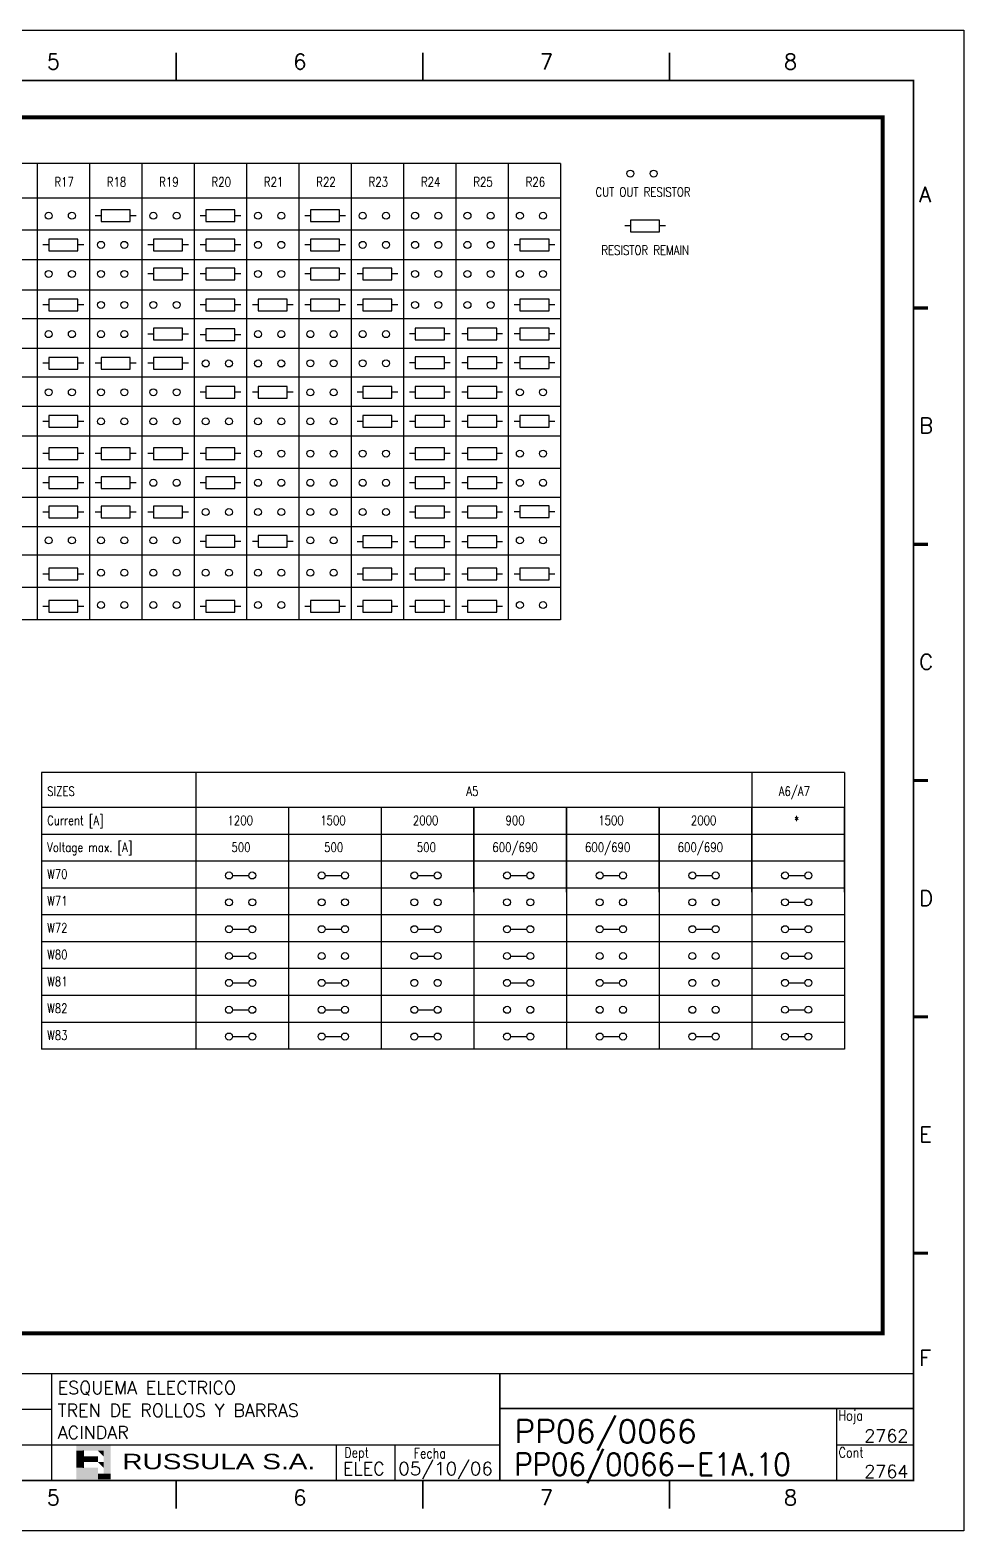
# Model space of a CAD drawing. Extents: x -25 to 1044, y -25744 to 292.
# Drawn here: x 683.6 to 868.5, y -21385.5 to -21088.5 of the extents above; entities that cross this region are included whole.
import ezdxf
from ezdxf.enums import TextEntityAlignment as Align

# ---------------------------------------------------------------- set-up
doc = ezdxf.new("R2010")
doc.units = 0
doc.header["$LTSCALE"] = 10
doc.header["$MEASUREMENT"] = 0
doc.linetypes.add('DASHDOT', pattern=[1, 0.5, -0.25, 0, -0.25])
for name, color, linetype in [('1', 7, 'CONTINUOUS'), ('10', 5, 'CONTINUOUS'), ('2', 7, 'CONTINUOUS'), ('25', 3, 'CONTINUOUS'), ('35', 2, 'CONTINUOUS'), ('DIBUJO', 7, 'CONTINUOUS')]:
    doc.layers.add(name, color=color, linetype=linetype)
doc.styles.add('ABBSTYLE', font='ROMANS.SHX', dxfattribs={"width": 0.8})
doc.styles.add('HELVETICA', font='HELV.SHX')
doc.styles.add('LABEL', font='SIMPLEX', dxfattribs={"width": 0.8, "height": 4})
doc.styles.add('ROMANS', font='romans')

# ---------------------------------------------------------------- blocks, each defined once
blk = doc.blocks.new('newcajec')
at = {"layer": '1'}
for p, q in [((179.4, 20.85), (0.13, 20.85)), ((7, 20.85), (7, 0)), ((71, 20.85), (71, 0)), ((84, 20.85), (84, 0.09)), ((99, 20.85), (99, 0)), ((215.2, 20.8), (215.2, 0)), ((184.64, 20.18), (184.81, 20.01)), ((184.81, 20.01), (185.18, 20.25)), ((10.6, 16.64), (0, 16.64)), ((10.6, 16.64), (99, 16.64)), ((10.6, 12.48), (0, 12.48)), ((10.6, 12.48), (99, 12.48)), ((179.4, 13.87), (215.2, 13.87)), ((368, 14.06), (368, 0)), ((10.6, 8.32), (0, 8.32)), ((10.6, 8.32), (99, 8.32)), ((179.4, 6.93), (267.63, 6.93)), ((267.63, 6.93), (302.5, 6.93)), ((270.63, 6.91), (270.63, 0)), ((282.07, 6.93), (282.07, 0)), ((368, 6.93), (383, 6.93)), ((10.6, 4.16), (0, 4.16)), ((10.6, 4.16), (99, 4.16))]:
    blk.add_line(p, q, dxfattribs=at)
for points in [[(47.5, 272.5, 0.3, 0.3, 0), (47.5, 277.91, 0.3, 0.3, 0)], [(95.5, 272.5, 0.3, 0.3, 0), (95.5, 277.91, 0.3, 0.3, 0)], [(143.5, 272.5, 0.3, 0.3, 0), (143.5, 277.91, 0.3, 0.3, 0)], [(191.5, 272.5, 0.3, 0.3, 0), (191.5, 277.91, 0.3, 0.3, 0)], [(239.5, 272.5, 0.3, 0.3, 0), (239.5, 277.91, 0.3, 0.3, 0)], [(287.5, 272.5, 0.3, 0.3, 0), (287.5, 277.91, 0.3, 0.3, 0)], [(335.5, 272.5, 0.3, 0.3, 0), (335.5, 277.91, 0.3, 0.3, 0)], [(-2.99, 228.23, 0.6, 0.6, 0), (-0.18, 228.23, 0.6, 0.6, 0)], [(383.01, 228.23, 0.6, 0.6, 0), (385.82, 228.23, 0.6, 0.6, 0)], [(-2.99, 182.23, 0.6, 0.6, 0), (-0.18, 182.23, 0.6, 0.6, 0)], [(383.01, 182.23, 0.6, 0.6, 0), (385.82, 182.23, 0.6, 0.6, 0)], [(-2.99, 136.23, 0.6, 0.6, 0), (-0.18, 136.23, 0.6, 0.6, 0)], [(383.01, 136.23, 0.6, 0.6, 0), (385.82, 136.23, 0.6, 0.6, 0)], [(-2.99, 90.23, 0.6, 0.6, 0), (-0.18, 90.23, 0.6, 0.6, 0)], [(383.01, 90.23, 0.6, 0.6, 0), (385.82, 90.23, 0.6, 0.6, 0)], [(-2.99, 44.23, 0.6, 0.6, 0), (-0.18, 44.23, 0.6, 0.6, 0)], [(383.01, 44.23, 0.6, 0.6, 0), (385.82, 44.23, 0.6, 0.6, 0)], [(383, 20.8, 0.3, 0.3, 0), (179.4, 20.8, 0.3, 0.3, 0), (179.4, 0, 0.3, 0.3, 0)], [(302.5, 20.8, 0.3, 0.3, 0), (302.5, 0, 0.3, 0.3, 0)], [(302.5, 14, 0.3, 0.3, 0), (383, 14, 0.3, 0.3, 0)], [(47.5, -5.5, 0.3, 0.3, 0), (47.5, -0.09, 0.3, 0.3, 0)], [(95.5, -5.5, 0.3, 0.3, 0), (95.5, -0.09, 0.3, 0.3, 0)], [(143.5, -5.5, 0.3, 0.3, 0), (143.5, -0.09, 0.3, 0.3, 0)], [(191.5, -5.5, 0.3, 0.3, 0), (191.5, -0.09, 0.3, 0.3, 0)], [(239.5, -5.5, 0.3, 0.3, 0), (239.5, -0.09, 0.3, 0.3, 0)], [(287.5, -5.5, 0.3, 0.3, 0), (287.5, -0.09, 0.3, 0.3, 0)], [(335.5, -5.5, 0.3, 0.3, 0), (335.5, -0.09, 0.3, 0.3, 0)]]:
    blk.add_lwpolyline(points, format="xyseb", dxfattribs=at)
at = {"layer": '1', "const_width": 0.3}
blk.add_lwpolyline([(0, 0), (0, 272.5), (383, 272.5), (383, 0)], close=True, dxfattribs=at)
at = {"layer": '2', "color": 14}
for p, q in [((221.42, 4.69), (221.42, 5.81)), ((221.42, 2.47), (221.42, 3.58))]:
    blk.add_line(p, q, dxfattribs=at)
for points in [[(220.05, 5.81), (220.05, 6.92), (226.74, 5.81), (226.74, 6.92)], [(221.42, 2.47), (220.05, 2.47), (221.42, 5.81), (220.05, 5.81)], [(221.42, 4.69), (224.25, 4.69), (221.42, 3.58), (224.25, 3.58)], [(224.25, 5.81), (225.37, 5.81), (225.37, 4.69)], [(224.25, 3.58), (225.37, 3.58), (225.37, 2.47)], [(225.37, 5.81), (226.74, 5.81), (225.37, 1.35), (226.74, 1.35)], [(224.25, 0.24), (224.25, 2.47), (220.05, 0.24), (220.05, 2.47)], [(226.74, 1.35), (226.74, 0.24), (224.25, 1.35), (224.25, 0.24)]]:
    blk.add_solid(points, dxfattribs=at)
at = {"layer": '1', "style": 'ROMANS'}
for s, p in [('1', (22.29, 274.68)), ('2', (70.29, 274.68)), ('3', (118.29, 274.68)), ('4', (166.29, 274.68)), ('5', (214.29, 274.68)), ('6', (262.29, 274.68)), ('7', (310.29, 274.68)), ('8', (357.79, 274.68)), ('A', (-4.37, 248.84)), ('A', (384.13, 248.84)), ('B', (-4.37, 203.84)), ('B', (384.13, 203.84)), ('C', (-4.37, 157.84)), ('C', (384.13, 157.84)), ('D', (-4.37, 111.84)), ('D', (384.13, 111.84)), ('E', (-4.37, 65.84)), ('E', (384.13, 65.84)), ('F', (-4.37, 22.34)), ('F', (384.13, 22.34)), ('1', (22.29, -4.82)), ('2', (70.29, -4.82)), ('3', (118.29, -4.82)), ('4', (166.29, -4.82)), ('5', (214.29, -4.82)), ('6', (262.29, -4.82)), ('7', (310.29, -4.82)), ('8', (357.79, -4.82))]:
    blk.add_text(s, height=3, dxfattribs=at).set_placement(p)
at = {"layer": '1', "style": 'LABEL', "width": 0.8}
for s, p in [('Diseno comprobado por', (179.73, 18.27)), ('Dibujo comprobado por', (179.81, 11.47)), ('Hoja', (368.38, 11.66)), ('Dibujado por', (179.83, 4.64)), ('Fecha', (285.71, 4.3)), ('Cont', (368.43, 4.46)), ('No', (2.23, 1.05)), ('Revision', (8, 1.05))]:
    blk.add_text(s, height=2, dxfattribs=at).set_placement(p)
for s, p in [('Dept', (274.61, 4.44)), ('Elaborado', (77.5, 1.05)), ('Fecha', (91.5, 1.05))]:
    blk.add_text(s, height=2, dxfattribs=at).set_placement(p, align=Align.CENTER)
at = {"layer": '10', "style": 'ROMANS'}
for tag, p in [('REV41', (3.5, 18.74)), ('REV43', (77.7, 18.74)), ('REV31', (3.5, 14.58)), ('REV33', (77.7, 14.58)), ('REV21', (3.5, 10.42)), ('REV23', (77.7, 10.42)), ('REV11', (3.5, 6.27)), ('REV13', (77.7, 6.27))]:
    blk.add_attdef(tag, text='', height=2.5, dxfattribs=at).set_placement(p, align=Align.MIDDLE)
for tag, p, height in [('REV42', (8, 17.49), 2.5), ('SHEETNAME1', (100.5, 15.83), 2.5), ('DOCUMENTTYPE', (216.43, 16.8), 2.5), ('NOTA', (305.32, 15.8), 3), ('REV32', (8, 13.33), 2.5), ('DESIGNCHECK', (180.74, 14.83), 2.5), ('OBJECT', (216.43, 12.4), 2.5), ('SHEETNAME2', (100.5, 11.67), 2.5), ('ORDER', (305.32, 7.3), 4.5), ('REV22', (8, 9.17), 2.5), ('SHEETNAME3', (100.5, 7.51), 2.5), ('DRAWINGCHECK', (180.53, 7.71), 2.5), ('CUSTOMER', (216.43, 8.08), 2.5), ('REV12', (8, 5.01), 2.5), ('SHEETNAME4', (100.5, 3.35), 2.5), ('USER', (180.63, 0.71), 2.5), ('DEPARTMENT', (271.93, 1.05), 2.5), ('DOCUMENT_ID', (305.32, 0.93), 4.4)]:
    blk.add_attdef(tag, p, '', height=height, dxfattribs=at)
for tag, width, p, p2 in [('REV44', 1.221199, (84.53, 17.49), (98.48, 17.49)), ('REV34', 1.221199, (84.53, 13.33), (98.48, 13.33)), ('REV24', 1.221199, (84.53, 9.17), (98.48, 9.17)), ('REV14', 1.221199, (84.53, 5.01), (98.48, 5.01)), ('CREATED2', 7.039915, (282.71, 1.05), (301.14, 1.05))]:
    blk.add_attdef(tag, text='', height=2.5, dxfattribs=dict(at, width=width)).set_placement(p, p2, align=Align.FIT)
for tag, p in [('SHEET', (382, 7.43)), ('NEXTSHEET', (382, 0.5))]:
    blk.add_attdef(tag, text='', height=2.5, dxfattribs=at).set_placement(p, align=Align.RIGHT)
at = {"layer": 'DIBUJO', "color": 14, "style": 'HELVETICA', "width": 1.3}
blk.add_text('RUSSULA S.A.', height=3, dxfattribs=at).set_placement((229, 2.19))

msp = doc.modelspace()

# ---------------------------------------------------------------- linework, layer by layer
at = {"layer": '2', "color": 2}
for p, q in [((788.63, -21192.4), (788.63, -21205.2)), ((716.46, -21235.41), (716.46, -21290.11)), ((826.48, -21235.41), (826.48, -21290.11)), ((734.79, -21242.32), (734.79, -21290.11)), ((753.13, -21242.32), (753.13, -21290.11)), ((771.47, -21242.32), (771.47, -21290.11)), ((771.47, -21242.32), (771.47, -21259.05)), ((771.47, -21259.05), (771.47, -21242.32)), ((789.81, -21242.32), (789.81, -21290.11)), ((789.81, -21242.32), (789.81, -21259.05)), ((789.81, -21259.05), (789.81, -21242.32)), ((808.14, -21242.32), (808.14, -21290.11)), ((808.14, -21242.32), (808.14, -21259.05)), ((808.14, -21259.05), (808.14, -21242.32)), ((826.48, -21242.32), (826.48, -21290.11)), ((826.48, -21242.32), (826.48, -21259.05)), ((826.48, -21259.05), (826.48, -21242.32)), ((844.82, -21242.32), (844.82, -21259.05)), ((844.82, -21259.05), (844.82, -21242.32))]:
    msp.add_line(p, q, dxfattribs=at)
at = {"layer": '2', "color": 3, "linetype": 'DASHDOT'}
msp.add_lwpolyline([(472.53, -21105.76, 0.81, 0.81, 0), (852.36, -21105.76, 0.81, 0.81, 0), (852.36, -21346.34, 0.81, 0.81, 0), (472.53, -21346.34, 0.81, 0.81, 0), (472.53, -21105.76, 0.81, 0.81, 0)], format="xyseb", dxfattribs=at)
at = {"layer": '25', "color": 1}
for p, q in [((708.08, -21136.73), (706.93, -21136.73)), ((713.83, -21135.58), (708.08, -21135.58)), ((708.08, -21135.58), (708.08, -21137.89)), ((713.83, -21137.89), (713.83, -21135.58)), ((714.98, -21136.73), (713.83, -21136.73)), ((718.44, -21136.73), (717.29, -21136.73)), ((724.19, -21135.58), (718.44, -21135.58)), ((718.44, -21135.58), (718.44, -21137.89)), ((724.19, -21137.89), (724.19, -21135.58)), ((725.34, -21136.73), (724.19, -21136.73)), ((739.16, -21136.73), (738.01, -21136.73)), ((744.91, -21135.58), (739.16, -21135.58)), ((739.16, -21135.58), (739.16, -21137.89)), ((744.91, -21137.89), (744.91, -21135.58)), ((746.06, -21136.73), (744.91, -21136.73)), ((749.52, -21136.73), (748.37, -21136.73)), ((755.27, -21135.58), (749.52, -21135.58)), ((749.52, -21135.58), (749.52, -21137.89)), ((755.27, -21137.89), (755.27, -21135.58)), ((756.42, -21136.73), (755.27, -21136.73)), ((708.08, -21137.89), (713.83, -21137.89)), ((718.44, -21137.89), (724.19, -21137.89)), ((739.16, -21137.89), (744.91, -21137.89)), ((749.52, -21137.89), (755.27, -21137.89))]:
    msp.add_line(p, q, dxfattribs=at)
for centre in [(687.33, -21136.73), (691.93, -21136.73), (697.69, -21136.73), (702.29, -21136.73), (728.77, -21136.73), (733.37, -21136.73), (759.85, -21136.73), (764.45, -21136.73), (770.21, -21136.73), (774.81, -21136.73), (780.57, -21136.73), (785.17, -21136.73)]:
    msp.add_circle(centre, 0.691, dxfattribs=at)
at = {"layer": '35'}
for p, q in [((788.63, -21114.85), (500.85, -21114.85)), ((788.64, -21114.85), (500.86, -21114.85)), ((685.03, -21114.85), (685.03, -21205.2)), ((695.39, -21114.85), (695.39, -21205.2)), ((705.75, -21114.85), (705.75, -21205.2)), ((716.11, -21114.85), (716.11, -21205.2)), ((726.47, -21114.85), (726.47, -21205.2)), ((736.83, -21114.85), (736.83, -21205.2)), ((747.19, -21114.85), (747.19, -21205.2)), ((757.55, -21114.85), (757.55, -21205.2)), ((767.91, -21114.85), (767.91, -21205.2)), ((778.27, -21114.85), (778.27, -21205.2)), ((788.63, -21114.85), (788.63, -21192.4)), ((788.63, -21121.76), (500.85, -21121.76)), ((697.72, -21125.22), (696.57, -21125.22)), ((703.47, -21124.07), (697.72, -21124.07)), ((697.72, -21124.07), (697.72, -21126.37)), ((703.47, -21126.37), (703.47, -21124.07)), ((704.63, -21125.22), (703.47, -21125.22)), ((718.44, -21125.22), (717.29, -21125.22)), ((724.19, -21124.07), (718.44, -21124.07)), ((718.44, -21124.07), (718.44, -21126.37)), ((724.19, -21126.37), (724.19, -21124.07)), ((725.34, -21125.22), (724.19, -21125.22)), ((739.16, -21125.22), (738.01, -21125.22)), ((744.91, -21124.07), (739.16, -21124.07)), ((739.16, -21124.07), (739.16, -21126.37)), ((744.91, -21126.37), (744.91, -21124.07)), ((746.06, -21125.22), (744.91, -21125.22)), ((788.63, -21128.07), (507.78, -21128.07)), ((697.72, -21126.37), (703.47, -21126.37)), ((718.44, -21126.37), (724.19, -21126.37)), ((739.16, -21126.37), (744.91, -21126.37)), ((802.47, -21127.24), (801.32, -21127.24)), ((808.22, -21126.09), (802.47, -21126.09)), ((802.47, -21126.09), (802.47, -21128.39)), ((802.47, -21128.39), (808.22, -21128.39)), ((808.22, -21128.39), (808.22, -21126.09)), ((809.37, -21127.24), (808.22, -21127.24)), ((788.63, -21133.95), (507.78, -21133.95)), ((788.63, -21139.92), (507.78, -21139.92)), ((788.65, -21145.6), (507.76, -21145.6)), ((708.08, -21148.64), (706.93, -21148.64)), ((708.08, -21147.49), (708.08, -21149.79)), ((713.83, -21147.49), (708.08, -21147.49)), ((713.83, -21149.79), (713.83, -21147.49)), ((714.98, -21148.64), (713.83, -21148.64)), ((759.88, -21148.61), (758.73, -21148.61)), ((765.63, -21147.46), (759.88, -21147.46)), ((759.88, -21147.46), (759.88, -21149.76)), ((765.63, -21149.76), (765.63, -21147.46)), ((766.78, -21148.61), (765.63, -21148.61)), ((770.24, -21148.61), (769.09, -21148.61)), ((775.99, -21147.46), (770.24, -21147.46)), ((770.24, -21147.46), (770.24, -21149.76)), ((775.99, -21149.76), (775.99, -21147.46)), ((777.14, -21148.61), (775.99, -21148.61)), ((780.6, -21148.61), (779.45, -21148.61)), ((780.6, -21147.46), (780.6, -21149.76)), ((786.35, -21147.46), (780.6, -21147.46)), ((786.35, -21149.76), (786.35, -21147.46)), ((787.5, -21148.61), (786.35, -21148.61)), ((788.63, -21151.49), (507.78, -21151.49)), ((708.08, -21149.79), (713.83, -21149.79)), ((759.88, -21149.76), (765.63, -21149.76)), ((770.24, -21149.76), (775.99, -21149.76)), ((780.6, -21149.76), (786.35, -21149.76)), ((687.36, -21154.4), (686.21, -21154.4)), ((693.11, -21153.25), (687.36, -21153.25)), ((687.36, -21153.25), (687.36, -21155.55)), ((693.11, -21155.55), (693.11, -21153.25)), ((694.27, -21154.4), (693.11, -21154.4)), ((697.72, -21154.4), (696.57, -21154.4)), ((697.72, -21153.25), (697.72, -21155.55)), ((703.47, -21153.25), (697.72, -21153.25)), ((703.47, -21155.55), (703.47, -21153.25)), ((704.63, -21154.4), (703.47, -21154.4)), ((708.08, -21154.4), (706.93, -21154.4)), ((708.08, -21153.25), (708.08, -21155.55)), ((713.83, -21153.25), (708.08, -21153.25)), ((713.83, -21155.55), (713.83, -21153.25)), ((714.98, -21154.4), (713.83, -21154.4)), ((759.88, -21154.31), (758.73, -21154.31)), ((759.88, -21153.16), (759.88, -21155.46)), ((765.63, -21153.16), (759.88, -21153.16)), ((765.63, -21155.46), (765.63, -21153.16)), ((766.78, -21154.31), (765.63, -21154.31)), ((770.24, -21154.31), (769.09, -21154.31)), ((775.99, -21153.16), (770.24, -21153.16)), ((770.24, -21153.16), (770.24, -21155.46)), ((775.99, -21155.46), (775.99, -21153.16)), ((777.14, -21154.31), (775.99, -21154.31)), ((780.6, -21154.31), (779.45, -21154.31)), ((780.6, -21153.16), (780.6, -21155.46)), ((786.35, -21153.16), (780.6, -21153.16)), ((786.35, -21155.46), (786.35, -21153.16)), ((787.5, -21154.31), (786.35, -21154.31)), ((788.63, -21157.19), (507.78, -21157.19)), ((687.36, -21155.55), (693.11, -21155.55)), ((697.72, -21155.55), (703.47, -21155.55)), ((708.08, -21155.55), (713.83, -21155.55)), ((759.88, -21155.46), (765.63, -21155.46)), ((770.24, -21155.46), (775.99, -21155.46)), ((780.6, -21155.46), (786.35, -21155.46)), ((788.63, -21162.97), (507.78, -21162.97)), ((687.36, -21165.91), (686.21, -21165.91)), ((693.11, -21164.76), (687.36, -21164.76)), ((687.36, -21164.76), (687.36, -21167.06)), ((687.36, -21167.06), (693.11, -21167.06)), ((693.11, -21167.06), (693.11, -21164.76)), ((694.27, -21165.91), (693.11, -21165.91)), ((749.52, -21165.91), (748.37, -21165.91)), ((755.27, -21164.76), (749.52, -21164.76)), ((749.52, -21164.76), (749.52, -21167.06)), ((749.52, -21167.06), (755.27, -21167.06)), ((755.27, -21167.06), (755.27, -21164.76)), ((756.42, -21165.91), (755.27, -21165.91)), ((759.88, -21165.91), (758.73, -21165.91)), ((759.88, -21164.75), (759.88, -21167.06)), ((765.63, -21164.75), (759.88, -21164.75)), ((759.88, -21167.06), (765.63, -21167.06)), ((765.63, -21167.06), (765.63, -21164.75)), ((766.78, -21165.91), (765.63, -21165.91)), ((770.24, -21165.91), (769.09, -21165.91)), ((770.24, -21164.75), (770.24, -21167.06)), ((775.99, -21164.75), (770.24, -21164.75)), ((770.24, -21167.06), (775.99, -21167.06)), ((775.99, -21167.06), (775.99, -21164.75)), ((777.14, -21165.91), (775.99, -21165.91)), ((780.6, -21165.91), (779.45, -21165.91)), ((780.6, -21164.76), (780.6, -21167.06)), ((786.35, -21164.76), (780.6, -21164.76)), ((780.6, -21167.06), (786.35, -21167.06)), ((786.35, -21167.06), (786.35, -21164.76)), ((787.5, -21165.91), (786.35, -21165.91)), ((788.63, -21168.84), (507.78, -21168.84)), ((687.36, -21172.28), (686.21, -21172.28)), ((693.11, -21171.13), (687.36, -21171.13)), ((687.36, -21171.13), (687.36, -21173.43)), ((693.11, -21173.43), (693.11, -21171.13)), ((694.27, -21172.28), (693.11, -21172.28)), ((697.72, -21172.28), (696.57, -21172.28)), ((703.47, -21171.13), (697.72, -21171.13)), ((697.72, -21171.13), (697.72, -21173.43)), ((703.47, -21173.43), (703.47, -21171.13)), ((704.63, -21172.28), (703.47, -21172.28)), ((708.08, -21172.28), (706.93, -21172.28)), ((708.08, -21171.13), (708.08, -21173.43)), ((713.83, -21171.13), (708.08, -21171.13)), ((713.83, -21173.43), (713.83, -21171.13)), ((714.98, -21172.28), (713.83, -21172.28)), ((718.44, -21172.28), (717.29, -21172.28)), ((724.19, -21171.13), (718.44, -21171.13)), ((718.44, -21171.13), (718.44, -21173.43)), ((724.19, -21173.43), (724.19, -21171.13)), ((725.34, -21172.28), (724.19, -21172.28)), ((759.88, -21172.28), (758.73, -21172.28)), ((765.63, -21171.13), (759.88, -21171.13)), ((759.88, -21171.13), (759.88, -21173.43)), ((765.63, -21173.43), (765.63, -21171.13)), ((766.78, -21172.28), (765.63, -21172.28)), ((770.24, -21172.28), (769.09, -21172.28)), ((775.99, -21171.13), (770.24, -21171.13)), ((770.24, -21171.13), (770.24, -21173.43)), ((775.99, -21173.43), (775.99, -21171.13)), ((777.14, -21172.28), (775.99, -21172.28)), ((788.63, -21175.22), (507.78, -21175.22)), ((687.36, -21173.43), (693.11, -21173.43)), ((697.72, -21173.43), (703.47, -21173.43)), ((708.08, -21173.43), (713.83, -21173.43)), ((718.44, -21173.43), (724.19, -21173.43)), ((759.88, -21173.43), (765.63, -21173.43)), ((770.24, -21173.43), (775.99, -21173.43)), ((687.36, -21178.06), (686.21, -21178.06)), ((693.11, -21176.91), (687.36, -21176.91)), ((687.36, -21176.91), (687.36, -21179.22)), ((693.11, -21179.22), (693.11, -21176.91)), ((694.27, -21178.06), (693.11, -21178.06)), ((697.72, -21178.06), (696.57, -21178.06)), ((697.72, -21176.91), (697.72, -21179.22)), ((703.47, -21176.91), (697.72, -21176.91)), ((703.47, -21179.22), (703.47, -21176.91)), ((704.63, -21178.06), (703.47, -21178.06)), ((718.44, -21178.06), (717.29, -21178.06)), ((724.19, -21176.91), (718.44, -21176.91)), ((718.44, -21176.91), (718.44, -21179.22)), ((724.19, -21179.22), (724.19, -21176.91)), ((725.34, -21178.06), (724.19, -21178.06)), ((759.88, -21178.06), (758.73, -21178.06)), ((759.88, -21176.91), (759.88, -21179.21)), ((765.63, -21176.91), (759.88, -21176.91)), ((765.63, -21179.21), (765.63, -21176.91)), ((766.78, -21178.06), (765.63, -21178.06)), ((770.24, -21178.06), (769.09, -21178.06)), ((775.99, -21176.91), (770.24, -21176.91)), ((770.24, -21176.91), (770.24, -21179.21)), ((775.99, -21179.21), (775.99, -21176.91)), ((777.14, -21178.06), (775.99, -21178.06)), ((788.63, -21181), (507.78, -21181)), ((687.36, -21179.22), (693.11, -21179.22)), ((697.72, -21179.22), (703.47, -21179.22)), ((718.44, -21179.22), (724.19, -21179.22)), ((759.88, -21179.21), (765.63, -21179.21)), ((770.24, -21179.21), (775.99, -21179.21)), ((687.36, -21183.85), (686.21, -21183.85)), ((693.11, -21182.7), (687.36, -21182.7)), ((687.36, -21182.7), (687.36, -21185)), ((687.36, -21185), (693.11, -21185)), ((693.11, -21185), (693.11, -21182.7)), ((694.27, -21183.85), (693.11, -21183.85)), ((697.72, -21183.85), (696.57, -21183.85)), ((703.47, -21182.7), (697.72, -21182.7)), ((697.72, -21182.7), (697.72, -21185)), ((697.72, -21185), (703.47, -21185)), ((703.47, -21185), (703.47, -21182.7)), ((704.63, -21183.85), (703.47, -21183.85)), ((708.08, -21183.85), (706.93, -21183.85)), ((708.08, -21182.7), (708.08, -21185)), ((713.83, -21182.7), (708.08, -21182.7)), ((708.08, -21185), (713.83, -21185)), ((713.83, -21185), (713.83, -21182.7)), ((714.98, -21183.85), (713.83, -21183.85)), ((759.88, -21183.85), (758.73, -21183.85)), ((765.63, -21182.7), (759.88, -21182.7)), ((759.88, -21182.7), (759.88, -21185)), ((759.88, -21185), (765.63, -21185)), ((765.63, -21185), (765.63, -21182.7)), ((766.78, -21183.85), (765.63, -21183.85)), ((770.24, -21183.85), (769.09, -21183.85)), ((775.99, -21182.7), (770.24, -21182.7)), ((770.24, -21182.7), (770.24, -21185)), ((770.24, -21185), (775.99, -21185)), ((775.99, -21185), (775.99, -21182.7)), ((777.14, -21183.85), (775.99, -21183.85)), ((780.6, -21183.79), (779.45, -21183.79)), ((780.6, -21182.64), (780.6, -21184.94)), ((786.35, -21182.64), (780.6, -21182.64)), ((780.6, -21184.94), (786.35, -21184.94)), ((786.35, -21184.94), (786.35, -21182.64)), ((787.5, -21183.79), (786.35, -21183.79)), ((788.63, -21186.79), (507.78, -21186.79)), ((749.52, -21189.72), (748.37, -21189.72)), ((749.52, -21188.57), (749.52, -21190.87)), ((755.27, -21188.57), (749.52, -21188.57)), ((749.52, -21190.87), (755.27, -21190.87)), ((755.27, -21190.87), (755.27, -21188.57)), ((756.42, -21189.72), (755.27, -21189.72)), ((759.88, -21189.72), (758.73, -21189.72)), ((759.88, -21188.57), (759.88, -21190.87)), ((765.63, -21188.57), (759.88, -21188.57)), ((759.88, -21190.87), (765.63, -21190.87)), ((765.63, -21190.87), (765.63, -21188.57)), ((766.78, -21189.72), (765.63, -21189.72)), ((770.24, -21189.72), (769.09, -21189.72)), ((770.24, -21188.57), (770.24, -21190.87)), ((775.99, -21188.57), (770.24, -21188.57)), ((770.24, -21190.87), (775.99, -21190.87)), ((775.99, -21190.87), (775.99, -21188.57)), ((777.14, -21189.72), (775.99, -21189.72)), ((788.63, -21192.4), (507.78, -21192.4)), ((687.36, -21196.12), (686.21, -21196.12)), ((693.11, -21194.97), (687.36, -21194.97)), ((687.36, -21194.97), (687.36, -21197.27)), ((693.11, -21197.27), (693.11, -21194.97)), ((694.27, -21196.12), (693.11, -21196.12)), ((749.52, -21196.12), (748.37, -21196.12)), ((755.27, -21194.97), (749.52, -21194.97)), ((749.52, -21194.97), (749.52, -21197.27)), ((755.27, -21197.27), (755.27, -21194.97)), ((756.42, -21196.12), (755.27, -21196.12)), ((759.88, -21196.12), (758.73, -21196.12)), ((765.63, -21194.97), (759.88, -21194.97)), ((759.88, -21194.97), (759.88, -21197.27)), ((765.63, -21197.27), (765.63, -21194.97)), ((766.78, -21196.12), (765.63, -21196.12)), ((770.24, -21196.12), (769.09, -21196.12)), ((775.99, -21194.97), (770.24, -21194.97)), ((770.24, -21194.97), (770.24, -21197.27)), ((775.99, -21197.27), (775.99, -21194.97)), ((777.14, -21196.12), (775.99, -21196.12)), ((780.6, -21196.12), (779.45, -21196.12)), ((786.35, -21194.97), (780.6, -21194.97)), ((780.6, -21194.97), (780.6, -21197.27)), ((786.35, -21197.27), (786.35, -21194.97)), ((787.5, -21196.12), (786.35, -21196.12)), ((788.63, -21198.8), (507.76, -21198.8)), ((687.36, -21197.27), (693.11, -21197.27)), ((749.52, -21197.27), (755.27, -21197.27)), ((759.88, -21197.27), (765.63, -21197.27)), ((770.24, -21197.27), (775.99, -21197.27)), ((780.6, -21197.27), (786.35, -21197.27)), ((687.36, -21202.52), (686.21, -21202.52)), ((693.11, -21201.37), (687.36, -21201.37)), ((687.36, -21201.37), (687.36, -21203.67)), ((693.11, -21203.67), (693.11, -21201.37)), ((694.27, -21202.52), (693.11, -21202.52)), ((718.44, -21202.52), (717.29, -21202.52)), ((724.19, -21201.37), (718.44, -21201.37)), ((718.44, -21201.37), (718.44, -21203.67)), ((724.19, -21203.67), (724.19, -21201.37)), ((725.34, -21202.52), (724.19, -21202.52)), ((739.16, -21202.52), (738.01, -21202.52)), ((744.91, -21201.37), (739.16, -21201.37)), ((739.16, -21201.37), (739.16, -21203.67)), ((744.91, -21203.67), (744.91, -21201.37)), ((746.06, -21202.52), (744.91, -21202.52)), ((749.52, -21202.52), (748.37, -21202.52)), ((755.27, -21201.37), (749.52, -21201.37)), ((749.52, -21201.37), (749.52, -21203.67)), ((755.27, -21203.67), (755.27, -21201.37)), ((756.42, -21202.52), (755.27, -21202.52)), ((759.88, -21202.52), (758.73, -21202.52)), ((765.63, -21201.37), (759.88, -21201.37)), ((759.88, -21201.37), (759.88, -21203.67)), ((765.63, -21203.67), (765.63, -21201.37)), ((766.78, -21202.52), (765.63, -21202.52)), ((770.24, -21202.52), (769.09, -21202.52)), ((775.99, -21201.37), (770.24, -21201.37)), ((770.24, -21201.37), (770.24, -21203.67)), ((775.99, -21203.67), (775.99, -21201.37)), ((777.14, -21202.52), (775.99, -21202.52)), ((788.63, -21205.2), (500.85, -21205.2)), ((687.36, -21203.67), (693.11, -21203.67)), ((718.44, -21203.67), (724.19, -21203.67)), ((739.16, -21203.67), (744.91, -21203.67)), ((749.52, -21203.67), (755.27, -21203.67)), ((759.88, -21203.67), (765.63, -21203.67)), ((770.24, -21203.67), (775.99, -21203.67)), ((844.78, -21235.41), (685.93, -21235.41)), ((685.93, -21235.41), (685.93, -21290.11)), ((844.78, -21235.41), (844.78, -21290.11)), ((844.78, -21242.32), (685.93, -21242.32)), ((844.78, -21247.63), (685.93, -21247.63)), ((844.78, -21252.94), (685.93, -21252.94)), ((742.05, -21255.76), (745.28, -21255.76)), ((778.73, -21255.79), (781.95, -21255.79)), ((815.4, -21255.76), (818.63, -21255.76)), ((844.78, -21258.25), (685.93, -21258.25)), ((844.78, -21263.56), (685.93, -21263.56)), ((742.05, -21266.39), (745.28, -21266.39)), ((778.73, -21266.39), (781.95, -21266.39)), ((815.4, -21266.39), (818.63, -21266.39)), ((844.78, -21268.87), (685.93, -21268.87)), ((778.73, -21271.7), (781.95, -21271.7)), ((844.78, -21274.18), (685.93, -21274.18)), ((742.05, -21277.01), (745.28, -21277.01)), ((778.73, -21277.01), (781.95, -21277.01)), ((844.78, -21279.49), (685.93, -21279.49)), ((742.05, -21282.34), (745.28, -21282.34)), ((844.78, -21284.83), (685.93, -21284.83)), ((742.05, -21287.63), (745.28, -21287.63)), ((778.73, -21287.63), (781.95, -21287.63)), ((815.4, -21287.63), (818.63, -21287.63)), ((844.78, -21290.11), (685.93, -21290.11))]:
    msp.add_line(p, q, dxfattribs=at)
at = {"layer": '35', "color": 2}
for p, q in [((687.36, -21130.98), (686.21, -21130.98)), ((693.11, -21129.83), (687.36, -21129.83)), ((687.36, -21129.83), (687.36, -21132.13)), ((693.11, -21132.13), (693.11, -21129.83)), ((694.27, -21130.98), (693.11, -21130.98)), ((708.08, -21130.98), (706.93, -21130.98)), ((713.83, -21129.83), (708.08, -21129.83)), ((708.08, -21129.83), (708.08, -21132.13)), ((713.83, -21132.13), (713.83, -21129.83)), ((714.98, -21130.98), (713.83, -21130.98)), ((718.44, -21130.98), (717.29, -21130.98)), ((724.19, -21129.83), (718.44, -21129.83)), ((718.44, -21129.83), (718.44, -21132.13)), ((724.19, -21132.13), (724.19, -21129.83)), ((725.34, -21130.98), (724.19, -21130.98)), ((739.16, -21130.98), (738.01, -21130.98)), ((744.91, -21129.83), (739.16, -21129.83)), ((739.16, -21129.83), (739.16, -21132.13)), ((744.91, -21132.13), (744.91, -21129.83)), ((746.06, -21130.98), (744.91, -21130.98)), ((780.6, -21130.98), (779.45, -21130.98)), ((786.35, -21129.83), (780.6, -21129.83)), ((780.6, -21129.83), (780.6, -21132.13)), ((786.35, -21132.13), (786.35, -21129.83)), ((787.5, -21130.98), (786.35, -21130.98)), ((687.36, -21132.13), (693.11, -21132.13)), ((708.08, -21132.13), (713.83, -21132.13)), ((718.44, -21132.13), (724.19, -21132.13)), ((739.16, -21132.13), (744.91, -21132.13)), ((780.6, -21132.13), (786.35, -21132.13)), ((687.36, -21142.86), (686.21, -21142.86)), ((687.36, -21141.71), (687.36, -21144.01)), ((693.11, -21141.71), (687.36, -21141.71)), ((693.11, -21144.01), (693.11, -21141.71)), ((694.27, -21142.86), (693.11, -21142.86)), ((718.44, -21142.86), (717.29, -21142.86)), ((718.44, -21141.71), (718.44, -21144.01)), ((724.19, -21141.71), (718.44, -21141.71)), ((724.19, -21144.01), (724.19, -21141.71)), ((725.34, -21142.86), (724.19, -21142.86)), ((728.8, -21142.86), (727.65, -21142.86)), ((728.8, -21141.71), (728.8, -21144.01)), ((734.55, -21141.71), (728.8, -21141.71)), ((734.55, -21144.01), (734.55, -21141.71)), ((735.7, -21142.86), (734.55, -21142.86)), ((739.16, -21142.86), (738.01, -21142.86)), ((739.16, -21141.71), (739.16, -21144.01)), ((744.91, -21141.71), (739.16, -21141.71)), ((744.91, -21144.01), (744.91, -21141.71)), ((746.06, -21142.86), (744.91, -21142.86)), ((749.52, -21142.86), (748.37, -21142.86)), ((749.52, -21141.71), (749.52, -21144.01)), ((755.27, -21141.71), (749.52, -21141.71)), ((755.27, -21144.01), (755.27, -21141.71)), ((756.42, -21142.86), (755.27, -21142.86)), ((780.6, -21142.86), (779.45, -21142.86)), ((780.6, -21141.71), (780.6, -21144.01)), ((786.35, -21141.71), (780.6, -21141.71)), ((786.35, -21144.01), (786.35, -21141.71)), ((787.5, -21142.86), (786.35, -21142.86)), ((687.36, -21144.01), (693.11, -21144.01)), ((718.44, -21144.01), (724.19, -21144.01)), ((728.8, -21144.01), (734.55, -21144.01)), ((739.16, -21144.01), (744.91, -21144.01)), ((749.52, -21144.01), (755.27, -21144.01)), ((780.6, -21144.01), (786.35, -21144.01)), ((718.44, -21148.75), (717.29, -21148.75)), ((724.19, -21147.59), (718.44, -21147.59)), ((718.44, -21147.59), (718.44, -21149.9)), ((724.19, -21149.9), (724.19, -21147.59)), ((725.34, -21148.75), (724.19, -21148.75)), ((718.44, -21149.9), (724.19, -21149.9)), ((718.44, -21160.15), (717.29, -21160.15)), ((724.19, -21159), (718.44, -21159)), ((718.44, -21159), (718.44, -21161.3)), ((724.19, -21161.3), (724.19, -21159)), ((725.34, -21160.15), (724.19, -21160.15)), ((728.8, -21160.15), (727.65, -21160.15)), ((734.55, -21159), (728.8, -21159)), ((728.8, -21159), (728.8, -21161.3)), ((734.55, -21161.3), (734.55, -21159)), ((735.7, -21160.15), (734.55, -21160.15)), ((749.52, -21160.15), (748.37, -21160.15)), ((755.27, -21159), (749.52, -21159)), ((749.52, -21159), (749.52, -21161.3)), ((755.27, -21161.3), (755.27, -21159)), ((756.42, -21160.15), (755.27, -21160.15)), ((759.88, -21160.15), (758.73, -21160.15)), ((765.63, -21159), (759.88, -21159)), ((759.88, -21159), (759.88, -21161.3)), ((765.63, -21161.3), (765.63, -21159)), ((766.78, -21160.15), (765.63, -21160.15)), ((770.24, -21160.15), (769.09, -21160.15)), ((775.99, -21159), (770.24, -21159)), ((770.24, -21159), (770.24, -21161.3)), ((775.99, -21161.3), (775.99, -21159)), ((777.14, -21160.15), (775.99, -21160.15)), ((718.44, -21161.3), (724.19, -21161.3)), ((728.8, -21161.3), (734.55, -21161.3)), ((749.52, -21161.3), (755.27, -21161.3)), ((759.88, -21161.3), (765.63, -21161.3)), ((770.24, -21161.3), (775.99, -21161.3)), ((718.44, -21189.65), (717.29, -21189.65)), ((724.19, -21188.5), (718.44, -21188.5)), ((718.44, -21188.5), (718.44, -21190.81)), ((718.44, -21190.81), (724.19, -21190.81)), ((724.19, -21190.81), (724.19, -21188.5)), ((725.34, -21189.65), (724.19, -21189.65)), ((728.8, -21189.65), (727.65, -21189.65)), ((728.8, -21188.5), (728.8, -21190.81)), ((734.55, -21188.5), (728.8, -21188.5)), ((728.8, -21190.81), (734.55, -21190.81)), ((734.55, -21190.81), (734.55, -21188.5)), ((735.7, -21189.65), (734.55, -21189.65)), ((723.71, -21255.76), (726.94, -21255.76)), ((760.39, -21255.76), (763.61, -21255.76)), ((833.74, -21255.76), (836.96, -21255.76)), ((833.74, -21261.07), (836.96, -21261.07)), ((723.71, -21266.39), (726.94, -21266.39)), ((760.39, -21266.39), (763.61, -21266.39)), ((833.74, -21266.39), (836.96, -21266.39)), ((723.71, -21271.7), (726.94, -21271.7)), ((760.39, -21271.7), (763.61, -21271.7)), ((833.74, -21271.7), (836.96, -21271.7)), ((723.71, -21277.01), (726.94, -21277.01)), ((833.74, -21277.01), (836.96, -21277.01)), ((723.71, -21282.34), (726.94, -21282.34)), ((760.39, -21282.34), (763.61, -21282.34)), ((833.74, -21282.34), (836.96, -21282.34)), ((723.71, -21287.63), (726.94, -21287.63)), ((760.39, -21287.63), (763.61, -21287.63)), ((833.74, -21287.63), (836.96, -21287.63))]:
    msp.add_line(p, q, dxfattribs=at)
at = {"layer": '35', "color": 1}
for p, q in [((797.07, -21255.76), (800.29, -21255.76)), ((797.07, -21266.39), (800.29, -21266.39)), ((797.07, -21277.01), (800.29, -21277.01)), ((797.07, -21287.63), (800.29, -21287.63))]:
    msp.add_line(p, q, dxfattribs=at)
at = {"layer": '35'}
for centre in [(802.44, -21116.88), (807.04, -21116.88), (687.33, -21125.22), (691.93, -21125.22), (708.05, -21125.22), (712.65, -21125.22), (728.77, -21125.22), (733.37, -21125.22), (749.49, -21125.22), (754.09, -21125.22), (759.85, -21125.22), (764.45, -21125.22), (770.21, -21125.22), (774.81, -21125.22), (780.57, -21125.22), (785.17, -21125.22), (687.33, -21148.64), (691.93, -21148.64), (697.69, -21148.64), (702.29, -21148.64), (728.77, -21148.64), (733.37, -21148.64), (739.13, -21148.64), (743.73, -21148.64), (749.49, -21148.64), (754.09, -21148.64), (718.41, -21154.45), (723.01, -21154.45), (728.77, -21154.45), (733.37, -21154.45), (739.13, -21154.4), (743.73, -21154.4), (749.49, -21154.4), (754.09, -21154.4), (697.69, -21165.91), (702.29, -21165.91), (708.05, -21165.91), (712.65, -21165.91), (718.41, -21165.91), (723.01, -21165.91), (728.77, -21165.91), (733.37, -21165.91), (739.13, -21165.91), (743.73, -21165.91), (728.77, -21172.28), (733.37, -21172.28), (739.13, -21172.28), (743.73, -21172.28), (749.49, -21172.28), (754.09, -21172.28), (780.57, -21172.28), (785.17, -21172.28), (708.05, -21178.06), (712.65, -21178.06), (728.77, -21178.06), (733.37, -21178.06), (739.13, -21178.06), (743.73, -21178.06), (749.49, -21178.06), (754.09, -21178.06), (780.57, -21178.06), (785.17, -21178.06), (718.41, -21183.85), (723.01, -21183.85), (728.77, -21183.85), (733.37, -21183.85), (739.13, -21183.85), (743.73, -21183.85), (749.49, -21183.85), (754.09, -21183.85), (687.33, -21189.46), (691.93, -21189.46), (697.69, -21189.46), (702.29, -21189.46), (708.05, -21189.46), (712.65, -21189.46), (739.13, -21189.46), (743.73, -21189.46), (780.57, -21189.46), (785.17, -21189.46), (697.69, -21195.86), (702.29, -21195.86), (708.05, -21195.86), (712.65, -21195.86), (718.41, -21195.86), (723.01, -21195.86), (728.77, -21195.86), (733.37, -21195.86), (739.13, -21195.86), (743.73, -21195.86), (697.69, -21202.26), (702.29, -21202.26), (708.05, -21202.26), (712.65, -21202.26), (728.77, -21202.26), (733.37, -21202.26), (780.57, -21202.26), (785.17, -21202.26), (741.36, -21255.76), (745.97, -21255.76), (778.04, -21255.76), (782.64, -21255.76), (814.71, -21255.76), (819.32, -21255.76), (741.36, -21261.07), (745.97, -21261.07), (778.04, -21261.07), (782.64, -21261.07), (814.71, -21261.07), (819.32, -21261.07), (741.36, -21266.39), (745.97, -21266.39), (778.04, -21266.39), (782.64, -21266.39), (814.71, -21266.39), (819.32, -21266.39), (741.36, -21271.7), (745.97, -21271.7), (778.04, -21271.7), (782.64, -21271.7), (814.71, -21271.7), (819.32, -21271.7), (741.36, -21277.01), (745.97, -21277.01), (778.04, -21277.01), (782.64, -21277.01), (814.71, -21277.01), (819.32, -21277.01), (741.36, -21282.34), (745.97, -21282.34), (778.04, -21282.34), (782.64, -21282.34), (814.71, -21282.34), (819.32, -21282.34), (741.36, -21287.63), (745.97, -21287.63), (778.04, -21287.63), (782.64, -21287.63), (814.71, -21287.63), (819.32, -21287.63)]:
    msp.add_circle(centre, 0.691, dxfattribs=at)
at = {"layer": '35', "color": 2}
for centre in [(697.69, -21130.98), (702.29, -21130.98), (728.77, -21130.98), (733.37, -21130.98), (749.49, -21130.98), (754.09, -21130.98), (759.85, -21130.98), (764.45, -21130.98), (770.21, -21130.98), (774.81, -21130.98), (697.69, -21142.86), (702.29, -21142.86), (708.05, -21142.86), (712.65, -21142.86), (759.85, -21142.86), (764.45, -21142.86), (770.21, -21142.86), (774.81, -21142.86), (687.33, -21160.15), (691.93, -21160.15), (697.69, -21160.15), (702.29, -21160.15), (708.05, -21160.15), (712.65, -21160.15), (739.13, -21160.18), (743.73, -21160.18), (780.57, -21160.15), (785.17, -21160.15), (723.02, -21255.76), (727.63, -21255.76), (759.7, -21255.76), (764.3, -21255.76), (833.05, -21255.76), (837.65, -21255.76), (723.02, -21261.07), (727.63, -21261.07), (759.7, -21261.07), (764.3, -21261.07), (833.05, -21261.07), (837.65, -21261.07), (723.02, -21266.39), (727.63, -21266.39), (759.7, -21266.39), (764.3, -21266.39), (833.05, -21266.39), (837.65, -21266.39), (723.02, -21271.7), (727.63, -21271.7), (759.7, -21271.7), (764.3, -21271.7), (833.05, -21271.7), (837.65, -21271.7), (723.02, -21277.01), (727.63, -21277.01), (759.7, -21277.01), (764.3, -21277.01), (833.05, -21277.01), (837.65, -21277.01), (723.02, -21282.34), (727.63, -21282.34), (759.7, -21282.34), (764.3, -21282.34), (833.05, -21282.32), (837.65, -21282.32), (723.02, -21287.63), (727.63, -21287.63), (759.7, -21287.63), (764.3, -21287.63), (833.05, -21287.65), (837.65, -21287.65)]:
    msp.add_circle(centre, 0.691, dxfattribs=at)
at = {"layer": '35', "color": 1}
for centre in [(796.37, -21255.76), (800.98, -21255.76), (796.37, -21261.07), (800.98, -21261.07), (796.37, -21266.39), (800.98, -21266.39), (796.37, -21271.7), (800.98, -21271.7), (796.37, -21277.01), (800.98, -21277.01), (796.37, -21282.34), (800.98, -21282.34), (796.37, -21287.63), (800.98, -21287.63)]:
    msp.add_circle(centre, 0.691, dxfattribs=at)
at = {"layer": 'DIBUJO'}
msp.add_lwpolyline([(448.45, -21088.47), (868.45, -21088.47), (868.45, -21385.47), (448.45, -21385.47), (448.45, -21088.47)], dxfattribs=at)

# ---------------------------------------------------------------- block references
at = {"layer": '2', "color": 7}
ref = msp.add_blockref('newcajec', (469.13, -21375.47), dxfattribs=dict(at, xscale=1.016513761467885, yscale=1.016513761467885, zscale=1.016513761467885))
ref.add_attrib('REV24', '24/05/07', dxfattribs={"layer": '10', "height": 2.541, "style": 'ROMANS', "width": 0.728168}).set_placement((555.05, -21366.14), (569.24, -21366.14), align=Align.FIT)
ref.add_attrib('SHEETNAME3', 'CODOFICACION DE SERIE DE TENSION', (571.29, -21367.84), dxfattribs={"layer": '10', "height": 2.5413, "style": 'ROMANS'})
ref.add_attrib('SHEETNAME2', 'CONVERTIDOR C.C. TIJERA 2BM', (571.29, -21363.61), dxfattribs={"layer": '10', "height": 2.5413, "style": 'ROMANS'})
ref.add_attrib('SHEETNAME1', '+TA104', (571.29, -21359.38), dxfattribs={"layer": '10', "height": 2.541, "style": 'ROMANS'})
ref.add_attrib('USER', 'J.PAZOS', (652.74, -21374.75), dxfattribs={"layer": '10', "height": 2.541, "style": 'ROMANS'})
ref.add_attrib('DRAWINGCHECK', 'J.L.C.C.', (652.64, -21367.63), dxfattribs={"layer": '10', "height": 2.541, "style": 'ROMANS'})
ref.add_attrib('DESIGNCHECK', 'J.M. CEDEIRA', (652.85, -21360.39), dxfattribs={"layer": '10', "height": 2.5413, "style": 'ROMANS'})
ref.add_attrib('REV22', 'As-built', (477.26, -21366.14), dxfattribs={"layer": '10', "height": 2.541, "style": 'ROMANS'})
ref.add_attrib('REV12', 'Aprobación documentación', (477.26, -21370.37), dxfattribs={"layer": '10', "height": 2.5413, "style": 'ROMANS'})
ref.add_attrib('REV21', '1', dxfattribs={"layer": '10', "height": 2.54, "style": 'ROMANS'}).set_placement((472.69, -21364.87), align=Align.MIDDLE)
ref.add_attrib('REV11', '0', dxfattribs={"layer": '10', "height": 2.54, "style": 'ROMANS'}).set_placement((472.69, -21369.1), align=Align.MIDDLE)
ref.add_attrib('SHEETNAME4', 'Y CORRIENTE', (571.29, -21372.07), dxfattribs={"layer": '10', "height": 2.5413, "style": 'ROMANS'})
ref.add_attrib('REV14', '18/10/06', dxfattribs={"layer": '10', "height": 2.541, "style": 'ROMANS', "width": 0.728168}).set_placement((555.05, -21370.37), (569.24, -21370.37), align=Align.FIT)
ref.add_attrib('REV23', 'C.C.R.', dxfattribs={"layer": '10', "height": 2.541, "style": 'ROMANS'}).set_placement((548.11, -21364.87), align=Align.MIDDLE)
ref.add_attrib('REV13', 'PAZOS', dxfattribs={"layer": '10', "height": 2.541, "style": 'ROMANS'}).set_placement((548.11, -21369.1), align=Align.MIDDLE)
ref.add_attrib('DOCUMENT_ID', 'PP06/0066-E1A.10', (779.49, -21374.52), dxfattribs={"layer": '10', "height": 4.4727, "style": 'ROMANS', "width": 0.9})
ref.add_attrib('ORDER', 'PP06/0066', (779.49, -21368.04), dxfattribs={"layer": '10', "height": 4.574, "style": 'ROMANS'})
ref.add_attrib('CUSTOMER', 'ACINDAR', (689.13, -21367.25), dxfattribs={"layer": '10', "height": 2.541, "style": 'ROMANS'})
ref.add_attrib('OBJECT', 'TREN DE ROLLOS Y BARRAS', (689.13, -21362.86), dxfattribs={"layer": '10', "height": 2.5413, "style": 'ROMANS'})
ref.add_attrib('DOCUMENTTYPE', 'ESQUEMA ELECTRICO', (689.13, -21358.39), dxfattribs={"layer": '10', "height": 2.5413, "style": 'ROMANS'})
ref.add_attrib('CREATED2', '05/10/06', dxfattribs={"layer": '10', "height": 2.541, "style": 'ROMANS', "width": 0.961976}).set_placement((756.5, -21374.4), (775.25, -21374.4), align=Align.FIT)
ref.add_attrib('DEPARTMENT', 'ELEC', (745.55, -21374.4), dxfattribs={"layer": '10', "height": 2.541, "style": 'ROMANS'})
ref.add_attrib('NEXTSHEET', '2764', dxfattribs={"layer": '10', "height": 2.541, "style": 'ROMANS'}).set_placement((857.44, -21374.96), align=Align.RIGHT)
ref.add_attrib('SHEET', '2762', dxfattribs={"layer": '10', "height": 2.541, "style": 'ROMANS'}).set_placement((857.44, -21367.91), align=Align.RIGHT)

# ---------------------------------------------------------------- texts
at = {"layer": '25', "style": 'ABBSTYLE', "width": 0.8}
for s, height, p in [('R17', 1.842, (688.48, -21119.45)), ('R18', 1.842, (698.84, -21119.45)), ('R19', 1.842, (709.2, -21119.45)), ('R20', 1.842, (719.56, -21119.45)), ('R21', 1.842, (729.92, -21119.45)), ('R22', 1.842, (740.28, -21119.45)), ('R23', 1.842, (750.64, -21119.45)), ('R24', 1.842, (761, -21119.45)), ('R25', 1.842, (771.36, -21119.45)), ('R26', 1.842, (781.72, -21119.45)), ('CUT OUT RESISTOR', 1.8417, (795.53, -21121.44)), ('RESISTOR REMAIN', 1.8417, (796.68, -21132.95)), ('SIZES', 1.842, (687.03, -21240.02)), ('A5', 1.842, (769.98, -21240.02)), ('A6/A7', 1.842, (831.79, -21240.02)), ('Current [A]', 1.8417, (687.03, -21245.79)), ('1200', 1.842, (722.72, -21245.79)), ('1500', 1.842, (741.06, -21245.79)), ('900', 1.842, (777.73, -21245.79)), ('1500', 1.842, (796.07, -21245.79)), ('2000', 1.842, (814.41, -21245.79)), ('*', 1.84, (834.83, -21245.79)), ('Voltage max. [A]', 1.8417, (687.03, -21251.1)), ('500', 1.842, (723.5, -21251.1)), ('500', 1.842, (741.84, -21251.1)), ('600/690', 1.842, (775.13, -21251.1)), ('600/690', 1.842, (793.46, -21251.1)), ('600/690', 1.842, (811.8, -21251.1)), ('W70', 1.842, (687.03, -21256.41)), ('W71', 1.842, (687.03, -21261.72)), ('W72', 1.842, (687.03, -21267.03)), ('W80', 1.842, (687.03, -21272.34)), ('W81', 1.842, (687.03, -21277.65)), ('W82', 1.842, (687.03, -21282.96)), ('W83', 1.842, (687.03, -21288.3))]:
    msp.add_text(s, height=height, dxfattribs=at).set_placement(p)
at = {"layer": '25', "color": 3, "style": 'ABBSTYLE', "width": 0.8}
for s, p in [('2000', (759.4, -21245.79)), ('500', (760.18, -21251.1))]:
    msp.add_text(s, height=1.842, dxfattribs=at).set_placement(p)

doc.saveas('drawing.dxf')
